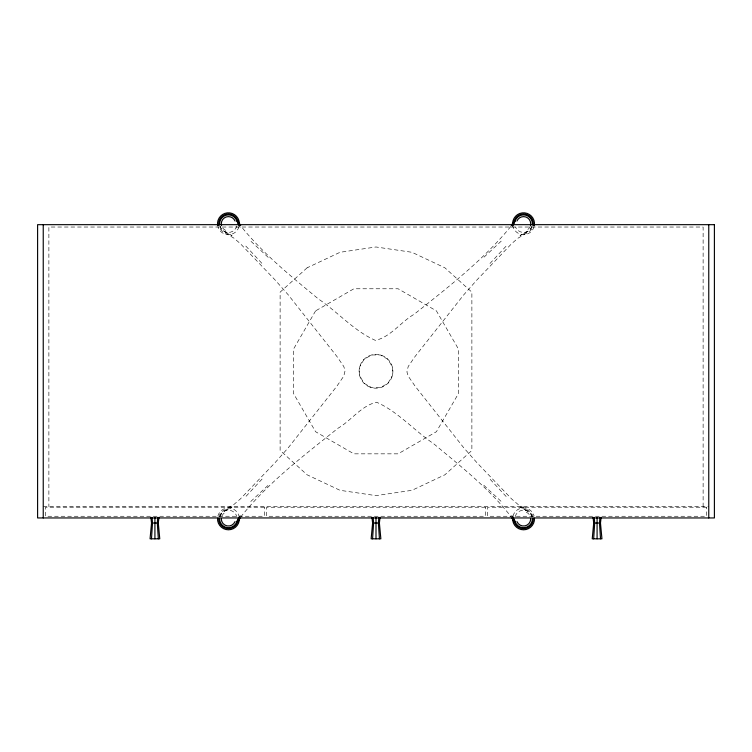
<?xml version="1.0" encoding="UTF-8"?>
<svg xmlns="http://www.w3.org/2000/svg" width="752" height="752" viewBox="0 0 752 752"><rect width="100%" height="100%" fill="white"/><g stroke="black" fill="none" stroke-linecap="round" stroke-linejoin="round"><path stroke-width="0.56" stroke-dasharray="3.76 2.82" d="M238.694 518.015L240.283 515.327M240.668 517.047C267.891 482.681 303.761 455.656 337.874 428.32C351.062 420.772 361.317 405.601 376.602 402.235C398.024 411.645 414.286 430.708 433.631 443.689C460.882 466.447 489.608 488.894 511.332 517.047M510.787 226.484C483.245 260.164 448.107 287.283 414.126 314.289C400.938 321.837 390.673 337.009 375.389 340.374C353.976 330.965 337.714 311.901 318.369 298.929C291.268 276.492 263.228 253.969 241.213 226.484M511.717 227.292L512.779 225.497M262.063 479.09L245.81 496.546M489.937 263.52L506.19 246.064M501.236 241.119L483.78 257.372M250.764 501.499L268.22 485.237M526.936 231.898L520.017 235.592L526.936 231.898A8.827 8.827 0 0 0 531.711 227.123M225.064 510.711L231.983 507.027L225.064 510.711A8.827 8.827 0 0 0 220.289 515.487M43.24 506.669L708.76 506.669M225.064 231.898L231.983 235.592L225.064 231.898A8.827 8.827 0 0 1 219.612 223.748M526.936 510.711L520.017 507.027L526.936 510.711A8.827 8.827 0 0 1 532.388 518.861M268.22 257.372L250.764 241.119M483.78 485.237L501.236 501.499M506.19 496.546L489.937 479.09M245.81 246.064L262.063 263.52M511.717 515.327L513.306 518.015M239.221 225.497L240.283 227.292M703.12 506.669L703.12 227.029L48.88 227.029L48.88 506.669M218.926 516.972A9.701 9.701 0 0 1 224.726 509.903L233.938 504.46L240.273 499.037L275.091 462.64L288.289 447.722L336.924 386.124L343.767 376.15L345.074 370.698L343.767 366.459L336.924 356.486L288.289 294.887L275.091 279.97L240.273 243.573L233.938 238.149L224.726 232.706A9.701 9.701 0 0 1 219.481 227.461M217.883 516.032A10.932 10.932 0 0 1 239.004 516.032M220.054 516.615A8.686 8.686 0 0 1 236.833 516.615M221.849 516.135A7.135 7.135 0 0 1 225.713 512.272M236.833 225.995A8.686 8.686 0 0 1 220.054 225.995M239.004 226.578A10.932 10.932 0 0 1 217.883 226.578M225.713 230.338A7.135 7.135 0 0 1 221.849 226.474M515.167 516.615A8.686 8.686 0 0 1 531.946 516.615M533.074 516.972A9.701 9.701 0 0 0 527.274 509.903L518.062 504.46L511.727 499.037L476.909 462.64L463.702 447.722L415.076 386.124L408.223 376.15L406.926 371.911L408.223 366.459L415.076 356.486L463.702 294.887L476.909 279.97L511.727 243.573L518.062 238.149L527.274 232.706A9.701 9.701 0 0 0 532.519 227.461M512.996 516.032A10.932 10.932 0 0 1 534.117 516.032M526.287 512.272A7.135 7.135 0 0 1 530.151 516.135M531.946 225.995A8.686 8.686 0 0 1 515.524 227.048M534.117 226.578A10.932 10.932 0 0 1 512.996 226.578M530.151 226.474A7.135 7.135 0 0 1 526.287 230.338M315.586 310.886L293.468 349.191L293.468 393.418L315.586 431.723L353.882 453.841L398.109 453.841L436.414 431.723L458.532 393.418L458.532 349.191L436.414 310.886L398.109 288.777L353.882 288.777L315.586 310.886M364.034 359.343L359.653 366.929L359.653 375.68L364.034 383.266L371.62 387.647L380.38 387.647L387.966 383.266L392.347 375.68L392.347 366.929L387.966 359.343L380.38 354.963L371.62 354.963L364.034 359.343M307.126 267.797L280.12 292.152L280.12 450.457L307.126 474.813L340.026 490.313L376 495.634L411.974 490.313L444.874 474.813L471.88 450.457L471.88 292.152L444.874 267.797L411.974 252.296L376 246.976L340.026 252.296L307.126 267.797M264.328 507.233L45.496 507.233L45.496 516.257L264.328 516.257L264.328 507.233M485.416 507.233L266.584 507.233L266.584 516.257L485.416 516.257L485.416 507.233M706.504 507.233L487.672 507.233L487.672 516.257L706.504 516.257L706.504 507.233M367.54 385.955A16.92 16.92 0 0 0 392.92 371.309A16.92 16.92 0 0 0 367.54 356.655A16.92 16.92 0 0 0 367.54 385.955"/><path stroke-width="1.13" d="M151.481 538.817L152.515 523.025L152.054 517.385M372.569 538.817L373.603 523.025L373.142 517.385M593.657 538.817L594.691 523.025L594.23 517.385M157.77 517.385L157.309 523.025L158.343 538.817M378.858 517.385L378.397 523.025L379.431 538.817M599.946 517.385L599.485 523.025L600.519 538.817M150.87 517.385L151.528 523.025L150.062 538.817L159.762 538.817L158.296 523.025L158.954 517.385M371.958 517.385L372.616 523.025L371.15 538.817L380.85 538.817L379.384 523.025L380.042 517.385M593.046 517.385L593.704 523.025L592.238 538.817L601.938 538.817L600.472 523.025L601.13 517.385M219.612 518.861A8.827 8.827 0 0 0 236.598 522.245L238.168 518.908M532.388 223.748A8.827 8.827 0 0 0 515.402 220.364L512.779 225.497M236.598 522.245L239.23 517.301M512.77 225.309L515.402 220.364M240.123 517.968L237.406 522.574A9.701 9.701 0 0 1 218.738 518.861M511.332 225.562L514.594 220.035A9.701 9.701 0 0 1 533.074 225.638M151.528 523.025L158.296 523.025M372.616 523.025L379.384 523.025M593.704 523.025L600.472 523.025M239.221 225.497L236.598 220.364A8.827 8.827 0 0 0 219.612 223.748M511.877 517.968L514.594 522.574A9.701 9.701 0 0 0 533.262 518.861M240.668 225.562L237.406 220.035A9.701 9.701 0 0 0 218.926 225.638M512.77 517.301L515.402 522.245A8.827 8.827 0 0 0 532.388 518.861M236.598 220.364L239.23 225.309M513.832 518.908L515.402 522.245M708.76 224.669L708.76 517.949M597.088 517.385L597.088 538.817M376 517.385L376 538.817M154.912 517.385L154.912 538.817M43.24 224.669L43.24 517.949M239.352 518.278A10.932 10.932 0 0 1 228.439 529.793A10.932 10.932 0 0 1 217.525 518.278M235.038 521.597A7.135 7.135 0 0 1 221.304 518.861M217.648 225.478A10.932 10.932 0 0 1 227.283 212.872A10.932 10.932 0 0 1 239.352 223.165M221.549 225.6A7.135 7.135 0 0 1 226.145 216.99A7.135 7.135 0 0 1 235.038 221.013M534.475 518.278A10.932 10.932 0 0 1 523.561 529.793A10.932 10.932 0 0 1 512.638 518.278M530.696 518.861A7.135 7.135 0 0 1 516.962 521.597M512.638 223.165A10.932 10.932 0 0 1 524.717 212.872A10.932 10.932 0 0 1 534.352 225.478M516.962 221.013A7.135 7.135 0 0 1 525.855 216.99A7.135 7.135 0 0 1 530.451 225.6M714.4 224.669L37.6 224.669L37.6 517.949L714.4 517.949L714.4 224.669"/></g></svg>
